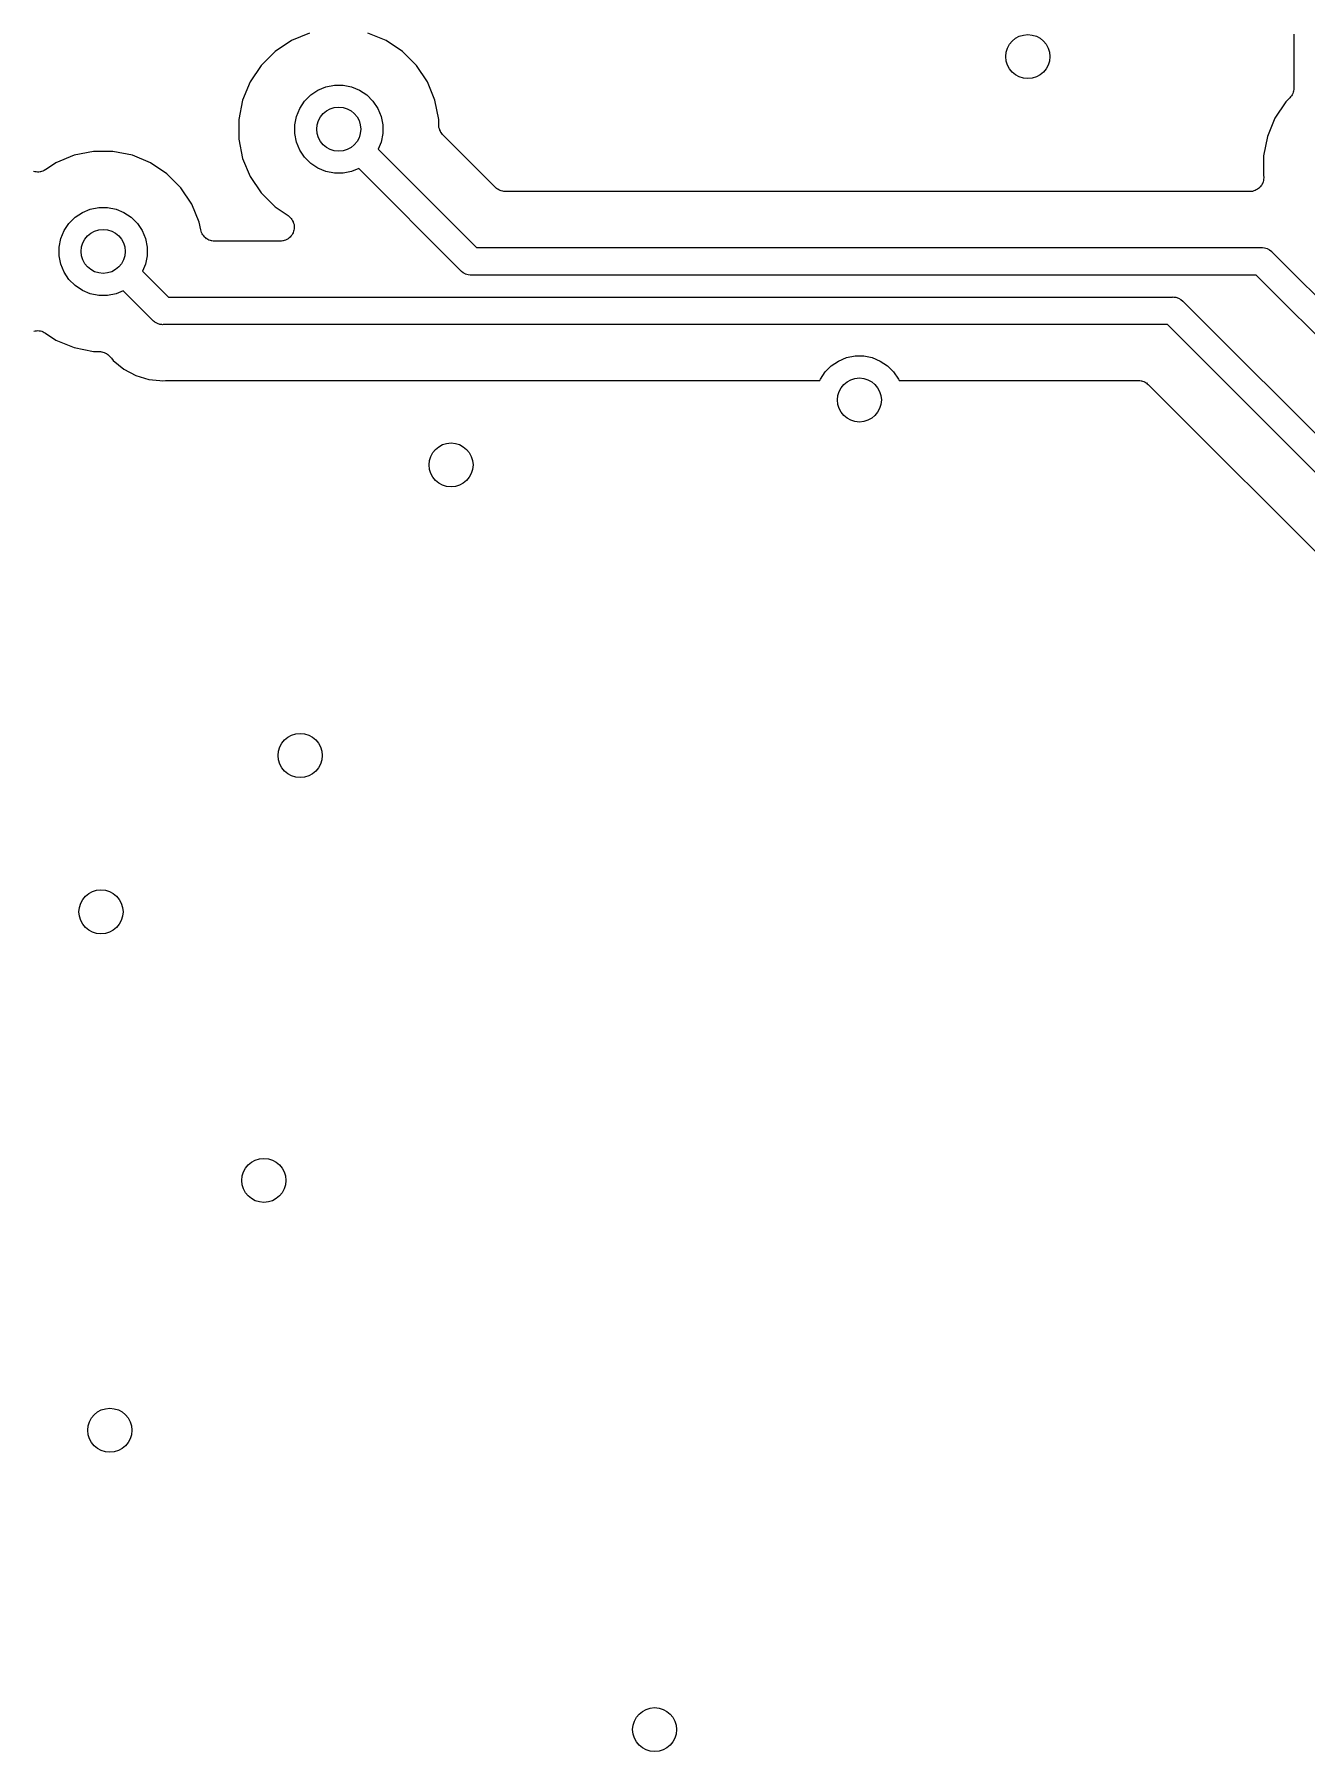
# Model space of a CAD drawing. Extents: x 103 to 213, y -152 to -90.
# Drawn here: x 179.78 to 191.34, y -122 to -106.4 of the extents above; entities that cross this region are included whole.
import ezdxf

# ---------------------------------------------------------------- set-up
doc = ezdxf.new("R2010")
doc.units = 0
doc.layers.add('BLACK', color=7, linetype='CONTINUOUS')

msp = doc.modelspace()

# ---------------------------------------------------------------- linework, layer by layer
at = {"layer": 'BLACK', "linetype": 'CONTINUOUS'}
for p, q in [((182.285, -106.387), (182.12, -106.455)), ((182.98, -106.455), (182.815, -106.387)), ((191.226, -106.396), (191.226, -106.402)), ((191.226, -106.402), (191.227, -106.408)), ((181.971, -106.555), (181.845, -106.681)), ((182.12, -106.455), (181.971, -106.555)), ((183.129, -106.555), (182.98, -106.455)), ((183.255, -106.681), (183.129, -106.555)), ((191.227, -106.408), (191.227, -106.886)), ((181.845, -106.681), (181.745, -106.83)), ((183.355, -106.83), (183.255, -106.681)), ((181.745, -106.83), (181.677, -106.995)), ((182.433, -106.875), (182.511, -106.86)), ((182.511, -106.86), (182.589, -106.86)), ((182.589, -106.86), (182.667, -106.875)), ((183.423, -106.995), (183.355, -106.83)), ((181.677, -106.995), (181.642, -107.171)), ((182.196, -107.071), (182.239, -107.005)), ((182.239, -107.005), (182.295, -106.949)), ((182.295, -106.949), (182.361, -106.906)), ((182.361, -106.906), (182.433, -106.875)), ((182.667, -106.875), (182.739, -106.906)), ((182.739, -106.906), (182.805, -106.949)), ((182.805, -106.949), (182.861, -107.005)), ((182.861, -107.005), (182.904, -107.071)), ((183.458, -107.171), (183.423, -106.995)), ((191.155, -107.011), (191.055, -107.16)), ((191.19, -106.976), (191.155, -107.011)), ((191.197, -106.967), (191.19, -106.976)), ((191.205, -106.958), (191.197, -106.967)), ((191.206, -106.957), (191.205, -106.957)), ((191.205, -106.957), (191.205, -106.958)), ((191.211, -106.947), (191.206, -106.957)), ((191.217, -106.936), (191.211, -106.947)), ((191.221, -106.924), (191.217, -106.935)), ((191.217, -106.935), (191.217, -106.936)), ((191.217, -106.936), (191.217, -106.936)), ((191.224, -106.913), (191.221, -106.924)), ((191.226, -106.9), (191.224, -106.911)), ((191.224, -106.911), (191.224, -106.912)), ((191.224, -106.912), (191.224, -106.913)), ((191.227, -106.888), (191.226, -106.9)), ((191.227, -106.886), (191.227, -106.887)), ((191.227, -106.887), (191.227, -106.887)), ((191.227, -106.887), (191.227, -106.887)), ((191.227, -106.887), (191.227, -106.888)), ((181.642, -107.171), (181.642, -107.349)), ((182.15, -107.221), (182.165, -107.143)), ((182.165, -107.143), (182.196, -107.071)), ((182.904, -107.071), (182.935, -107.143)), ((182.935, -107.143), (182.95, -107.221)), ((183.458, -107.22), (183.458, -107.171)), ((191.055, -107.16), (190.987, -107.325)), ((182.15, -107.299), (182.15, -107.221)), ((182.165, -107.377), (182.15, -107.299)), ((182.95, -107.299), (182.935, -107.377)), ((182.95, -107.221), (182.95, -107.299)), ((183.459, -107.232), (183.458, -107.22)), ((183.46, -107.244), (183.459, -107.232)), ((183.46, -107.245), (183.46, -107.244)), ((183.46, -107.244), (183.46, -107.244)), ((183.464, -107.256), (183.46, -107.245)), ((183.467, -107.267), (183.464, -107.256)), ((183.467, -107.268), (183.467, -107.267)), ((183.468, -107.269), (183.467, -107.268)), ((183.473, -107.279), (183.468, -107.269)), ((183.478, -107.289), (183.473, -107.279)), ((183.479, -107.29), (183.478, -107.289)), ((183.487, -107.3), (183.479, -107.29)), ((183.479, -107.29), (183.479, -107.29)), ((183.494, -107.309), (183.487, -107.3)), ((183.495, -107.31), (183.494, -107.309)), ((183.975, -107.79), (183.495, -107.31)), ((183.495, -107.31), (183.495, -107.31)), ((183.495, -107.31), (183.495, -107.31)), ((183.495, -107.31), (183.495, -107.31)), ((190.987, -107.325), (190.952, -107.501)), ((180.145, -107.497), (179.98, -107.565)), ((180.321, -107.462), (180.145, -107.497)), ((180.499, -107.462), (180.321, -107.462)), ((180.675, -107.497), (180.499, -107.462)), ((180.84, -107.565), (180.675, -107.497)), ((181.642, -107.349), (181.677, -107.525)), ((182.196, -107.449), (182.165, -107.377)), ((182.239, -107.515), (182.196, -107.449)), ((182.935, -107.377), (182.908, -107.441)), ((182.908, -107.441), (183.802, -108.335)), ((179.789, -107.647), (179.777, -107.643)), ((179.802, -107.648), (179.789, -107.647)), ((179.789, -107.647), (179.789, -107.647)), ((179.789, -107.647), (179.789, -107.647)), ((179.814, -107.65), (179.802, -107.648)), ((179.826, -107.649), (179.814, -107.65)), ((179.814, -107.65), (179.814, -107.65)), ((179.814, -107.65), (179.814, -107.65)), ((179.838, -107.648), (179.826, -107.649)), ((179.839, -107.648), (179.838, -107.648)), ((179.85, -107.644), (179.839, -107.648)), ((179.839, -107.648), (179.839, -107.648)), ((179.862, -107.641), (179.85, -107.644)), ((179.863, -107.641), (179.862, -107.641)), ((179.862, -107.641), (179.862, -107.641)), ((179.873, -107.635), (179.863, -107.641)), ((179.884, -107.629), (179.873, -107.635)), ((179.885, -107.629), (179.884, -107.629)), ((179.886, -107.628), (179.885, -107.629)), ((179.885, -107.629), (179.885, -107.629)), ((179.885, -107.629), (179.885, -107.629)), ((179.98, -107.565), (179.886, -107.628)), ((180.989, -107.665), (180.84, -107.565)), ((181.677, -107.525), (181.745, -107.69)), ((182.295, -107.571), (182.239, -107.515)), ((182.361, -107.614), (182.295, -107.571)), ((182.433, -107.645), (182.361, -107.614)), ((182.511, -107.66), (182.433, -107.645)), ((182.667, -107.645), (182.589, -107.66)), ((182.731, -107.618), (182.667, -107.645)), ((183.657, -108.544), (182.731, -107.618)), ((190.952, -107.501), (190.952, -107.683)), ((181.115, -107.791), (180.989, -107.665)), ((181.215, -107.94), (181.115, -107.791)), ((181.745, -107.69), (181.845, -107.839)), ((182.589, -107.66), (182.511, -107.66)), ((183.984, -107.797), (183.975, -107.79)), ((183.993, -107.805), (183.984, -107.797)), ((183.994, -107.805), (183.993, -107.805)), ((183.994, -107.806), (183.994, -107.805)), ((184.004, -107.811), (183.994, -107.806)), ((190.896, -107.806), (190.886, -107.812)), ((190.897, -107.806), (190.896, -107.806)), ((190.906, -107.798), (190.897, -107.806)), ((190.897, -107.806), (190.897, -107.806)), ((190.916, -107.791), (190.906, -107.798)), ((190.924, -107.781), (190.916, -107.79)), ((190.916, -107.79), (190.916, -107.79)), ((190.916, -107.79), (190.916, -107.791)), ((190.931, -107.772), (190.924, -107.781)), ((190.932, -107.771), (190.931, -107.772)), ((190.938, -107.76), (190.932, -107.771)), ((190.932, -107.771), (190.932, -107.771)), ((190.943, -107.75), (190.938, -107.76)), ((190.944, -107.749), (190.943, -107.75)), ((190.943, -107.75), (190.943, -107.75)), ((190.947, -107.738), (190.944, -107.749)), ((190.951, -107.726), (190.947, -107.738)), ((190.952, -107.714), (190.951, -107.726)), ((190.951, -107.726), (190.951, -107.726)), ((190.951, -107.726), (190.951, -107.726)), ((190.952, -107.683), (190.953, -107.689)), ((190.954, -107.702), (190.952, -107.714)), ((190.953, -107.689), (190.954, -107.701)), ((190.954, -107.701), (190.954, -107.701)), ((190.954, -107.701), (190.954, -107.702)), ((181.283, -108.105), (181.215, -107.94)), ((181.845, -107.839), (181.971, -107.965)), ((181.971, -107.965), (182.09, -108.044)), ((184.015, -107.817), (184.004, -107.811)), ((184.016, -107.817), (184.015, -107.817)), ((184.015, -107.817), (184.015, -107.817)), ((184.027, -107.821), (184.016, -107.817)), ((184.038, -107.824), (184.027, -107.821)), ((184.039, -107.824), (184.038, -107.824)), ((184.04, -107.824), (184.039, -107.824)), ((184.051, -107.826), (184.04, -107.824)), ((184.063, -107.827), (184.051, -107.826)), ((184.064, -107.827), (184.063, -107.827)), ((184.065, -107.827), (184.064, -107.827)), ((184.064, -107.827), (184.064, -107.827)), ((184.064, -107.827), (184.064, -107.827)), ((190.827, -107.827), (184.065, -107.827)), ((190.838, -107.826), (190.827, -107.827)), ((190.851, -107.825), (190.838, -107.826)), ((190.863, -107.821), (190.851, -107.825)), ((190.851, -107.825), (190.851, -107.825)), ((190.851, -107.825), (190.851, -107.825)), ((190.874, -107.818), (190.863, -107.821)), ((190.875, -107.818), (190.874, -107.818)), ((190.886, -107.812), (190.875, -107.817)), ((190.875, -107.817), (190.875, -107.818)), ((180.056, -108.181), (180.099, -108.115)), ((180.099, -108.115), (180.155, -108.059)), ((180.155, -108.059), (180.221, -108.016)), ((180.221, -108.016), (180.293, -107.985)), ((180.293, -107.985), (180.371, -107.97)), ((180.371, -107.97), (180.449, -107.97)), ((180.449, -107.97), (180.527, -107.985)), ((180.527, -107.985), (180.599, -108.016)), ((180.599, -108.016), (180.665, -108.059)), ((180.665, -108.059), (180.721, -108.115)), ((180.721, -108.115), (180.764, -108.181)), ((181.297, -108.175), (181.283, -108.105)), ((182.09, -108.044), (182.091, -108.045)), ((182.091, -108.045), (182.091, -108.045)), ((182.091, -108.045), (182.091, -108.045)), ((182.091, -108.045), (182.091, -108.045)), ((182.091, -108.045), (182.101, -108.054)), ((182.101, -108.054), (182.11, -108.061)), ((182.11, -108.061), (182.11, -108.061)), ((182.11, -108.061), (182.11, -108.061)), ((182.11, -108.061), (182.118, -108.071)), ((182.118, -108.071), (182.125, -108.08)), ((182.125, -108.08), (182.125, -108.081)), ((182.125, -108.081), (182.125, -108.081)), ((182.125, -108.081), (182.131, -108.092)), ((182.131, -108.092), (182.137, -108.102)), ((182.137, -108.102), (182.137, -108.103)), ((182.137, -108.103), (182.137, -108.103)), ((182.137, -108.103), (182.14, -108.114)), ((182.14, -108.114), (182.144, -108.126)), ((180.01, -108.331), (180.025, -108.253)), ((180.025, -108.253), (180.056, -108.181)), ((180.764, -108.181), (180.795, -108.253)), ((180.795, -108.253), (180.81, -108.331)), ((181.3, -108.186), (181.297, -108.175)), ((181.304, -108.198), (181.3, -108.186)), ((181.31, -108.209), (181.304, -108.198)), ((181.304, -108.198), (181.304, -108.198)), ((181.304, -108.198), (181.304, -108.198)), ((181.315, -108.22), (181.31, -108.209)), ((181.316, -108.22), (181.315, -108.22)), ((181.323, -108.23), (181.316, -108.22)), ((181.316, -108.22), (181.316, -108.22)), ((181.331, -108.239), (181.323, -108.23)), ((181.331, -108.24), (181.331, -108.239)), ((181.331, -108.239), (181.331, -108.239)), ((181.341, -108.247), (181.331, -108.24)), ((181.35, -108.255), (181.341, -108.247)), ((181.351, -108.255), (181.35, -108.255)), ((181.35, -108.255), (181.35, -108.255)), ((181.361, -108.261), (181.351, -108.255)), ((181.371, -108.267), (181.361, -108.261)), ((181.372, -108.267), (181.371, -108.267)), ((181.384, -108.271), (181.372, -108.267)), ((181.372, -108.267), (181.372, -108.267)), ((181.395, -108.274), (181.384, -108.271)), ((181.396, -108.274), (181.395, -108.274)), ((181.408, -108.276), (181.396, -108.274)), ((181.396, -108.274), (181.396, -108.274)), ((181.42, -108.277), (181.408, -108.276)), ((181.421, -108.277), (181.42, -108.277)), ((181.422, -108.277), (181.421, -108.277)), ((181.421, -108.277), (181.421, -108.277)), ((181.421, -108.277), (181.421, -108.277)), ((182.019, -108.277), (181.422, -108.277)), ((182.031, -108.276), (182.019, -108.277)), ((182.043, -108.275), (182.031, -108.276)), ((182.044, -108.275), (182.043, -108.275)), ((182.055, -108.271), (182.044, -108.275)), ((182.044, -108.275), (182.044, -108.275)), ((182.067, -108.268), (182.055, -108.271)), ((182.078, -108.262), (182.067, -108.267)), ((182.067, -108.267), (182.067, -108.267)), ((182.067, -108.267), (182.067, -108.268)), ((182.089, -108.256), (182.078, -108.262)), ((182.099, -108.248), (182.089, -108.256)), ((182.089, -108.256), (182.089, -108.256)), ((182.089, -108.256), (182.089, -108.256)), ((182.108, -108.24), (182.099, -108.248)), ((182.109, -108.24), (182.108, -108.24)), ((182.108, -108.24), (182.108, -108.24)), ((182.116, -108.231), (182.109, -108.24)), ((182.124, -108.221), (182.116, -108.231)), ((182.13, -108.21), (182.124, -108.221)), ((182.124, -108.221), (182.124, -108.221)), ((182.124, -108.221), (182.124, -108.221)), ((182.136, -108.2), (182.13, -108.21)), ((182.14, -108.187), (182.136, -108.199)), ((182.136, -108.199), (182.136, -108.199)), ((182.136, -108.199), (182.136, -108.2)), ((182.143, -108.176), (182.14, -108.187)), ((182.145, -108.164), (182.143, -108.176)), ((182.143, -108.176), (182.143, -108.176)), ((182.143, -108.176), (182.143, -108.176)), ((182.144, -108.126), (182.144, -108.126)), ((182.144, -108.126), (182.144, -108.127)), ((182.144, -108.127), (182.145, -108.139)), ((182.145, -108.139), (182.146, -108.151)), ((182.146, -108.151), (182.145, -108.164)), ((182.146, -108.151), (182.146, -108.151)), ((182.146, -108.151), (182.146, -108.151)), ((180.01, -108.409), (180.01, -108.331)), ((180.025, -108.487), (180.01, -108.409)), ((180.81, -108.409), (180.795, -108.487)), ((180.81, -108.331), (180.81, -108.409)), ((183.802, -108.335), (190.931, -108.335)), ((190.931, -108.335), (190.937, -108.334)), ((190.937, -108.334), (190.943, -108.335)), ((190.943, -108.335), (190.943, -108.335)), ((190.943, -108.335), (190.961, -108.337)), ((190.961, -108.337), (190.985, -108.344)), ((190.985, -108.344), (191.007, -108.356)), ((191.007, -108.356), (191.026, -108.371)), ((191.026, -108.371), (191.03, -108.376)), ((191.03, -108.376), (199.149, -116.495)), ((180.056, -108.559), (180.025, -108.487)), ((180.099, -108.625), (180.056, -108.559)), ((180.795, -108.487), (180.768, -108.551)), ((180.768, -108.551), (181.002, -108.785)), ((183.661, -108.549), (183.657, -108.544)), ((183.666, -108.553), (183.661, -108.549)), ((183.68, -108.564), (183.666, -108.553)), ((183.7, -108.575), (183.68, -108.564)), ((183.702, -108.576), (183.7, -108.575)), ((183.725, -108.583), (183.702, -108.576)), ((183.744, -108.585), (183.725, -108.583)), ((183.75, -108.586), (183.744, -108.585)), ((183.744, -108.585), (183.744, -108.585)), ((183.756, -108.585), (183.75, -108.586)), ((190.885, -108.585), (183.756, -108.585)), ((199.004, -116.704), (190.885, -108.585)), ((180.155, -108.681), (180.099, -108.625)), ((180.221, -108.724), (180.155, -108.681)), ((180.293, -108.755), (180.221, -108.724)), ((180.591, -108.728), (180.527, -108.755)), ((180.857, -108.994), (180.591, -108.728)), ((180.371, -108.77), (180.293, -108.755)), ((180.449, -108.77), (180.371, -108.77)), ((180.527, -108.755), (180.449, -108.77)), ((181.002, -108.785), (190.124, -108.785)), ((190.124, -108.785), (190.13, -108.784)), ((190.13, -108.784), (190.136, -108.785)), ((190.136, -108.785), (190.136, -108.785)), ((190.136, -108.785), (190.155, -108.787)), ((190.155, -108.787), (190.178, -108.794)), ((190.178, -108.794), (190.2, -108.806)), ((190.2, -108.806), (190.219, -108.821)), ((190.219, -108.821), (190.223, -108.826)), ((190.223, -108.826), (198.749, -117.352)), ((180.861, -108.999), (180.857, -108.994)), ((180.866, -109.003), (180.861, -108.999)), ((180.877, -109.011), (180.866, -109.003)), ((180.866, -109.003), (180.866, -109.003)), ((180.88, -109.014), (180.877, -109.011)), ((180.902, -109.026), (180.88, -109.014)), ((180.925, -109.033), (180.902, -109.026)), ((180.944, -109.035), (180.925, -109.033)), ((180.95, -109.036), (180.944, -109.035)), ((180.944, -109.035), (180.944, -109.035)), ((180.956, -109.035), (180.95, -109.036)), ((190.078, -109.035), (180.956, -109.035)), ((198.572, -117.529), (190.078, -109.035)), ((179.779, -109.096), (179.791, -109.093)), ((179.791, -109.092), (179.803, -109.091)), ((179.791, -109.093), (179.791, -109.092)), ((179.791, -109.093), (179.791, -109.093)), ((179.803, -109.091), (179.815, -109.09)), ((179.815, -109.09), (179.816, -109.09)), ((179.816, -109.09), (179.816, -109.09)), ((179.816, -109.09), (179.828, -109.091)), ((179.828, -109.091), (179.84, -109.093)), ((179.84, -109.093), (179.84, -109.093)), ((179.84, -109.093), (179.841, -109.093)), ((179.841, -109.093), (179.852, -109.096)), ((179.852, -109.096), (179.864, -109.1)), ((179.864, -109.1), (179.864, -109.1)), ((179.864, -109.1), (179.864, -109.1)), ((179.864, -109.1), (179.875, -109.106)), ((179.875, -109.106), (179.886, -109.112)), ((179.886, -109.112), (179.98, -109.175)), ((179.98, -109.175), (180.145, -109.243)), ((180.145, -109.243), (180.321, -109.278)), ((180.321, -109.278), (180.37, -109.278)), ((180.37, -109.278), (180.371, -109.278)), ((180.371, -109.278), (180.371, -109.278)), ((180.371, -109.278), (180.371, -109.278)), ((180.371, -109.278), (180.372, -109.278)), ((180.372, -109.278), (180.384, -109.279)), ((180.384, -109.279), (180.395, -109.281)), ((180.395, -109.281), (180.396, -109.281)), ((180.396, -109.281), (180.397, -109.281)), ((180.397, -109.281), (180.408, -109.284)), ((180.408, -109.284), (180.419, -109.288)), ((180.419, -109.288), (180.42, -109.288)), ((180.42, -109.288), (180.42, -109.288)), ((180.42, -109.288), (180.431, -109.294)), ((180.431, -109.294), (180.441, -109.299)), ((180.441, -109.299), (180.441, -109.3)), ((180.441, -109.3), (180.442, -109.3)), ((180.442, -109.3), (180.451, -109.308)), ((180.451, -109.308), (180.46, -109.315)), ((180.46, -109.315), (180.476, -109.331)), ((180.476, -109.331), (180.477, -109.332)), ((180.477, -109.332), (180.481, -109.337)), ((180.481, -109.337), (180.484, -109.34)), ((180.484, -109.34), (180.5, -109.36)), ((180.5, -109.36), (180.597, -109.439)), ((187.025, -109.409), (187.091, -109.366)), ((187.091, -109.366), (187.163, -109.335)), ((187.163, -109.335), (187.241, -109.32)), ((187.241, -109.32), (187.319, -109.32)), ((187.319, -109.32), (187.397, -109.335)), ((187.397, -109.335), (187.469, -109.366)), ((187.469, -109.366), (187.535, -109.409)), ((180.597, -109.439), (180.707, -109.498)), ((180.707, -109.498), (180.826, -109.534)), ((186.926, -109.531), (186.969, -109.465)), ((186.969, -109.465), (187.025, -109.409)), ((187.535, -109.409), (187.591, -109.465)), ((187.591, -109.465), (187.634, -109.531)), ((180.826, -109.534), (180.925, -109.544)), ((180.925, -109.544), (180.925, -109.544)), ((180.925, -109.544), (180.95, -109.546)), ((180.95, -109.546), (180.975, -109.544)), ((180.975, -109.544), (180.977, -109.543)), ((180.977, -109.543), (180.982, -109.544)), ((180.982, -109.544), (180.987, -109.543)), ((180.987, -109.543), (186.92, -109.543)), ((186.92, -109.543), (186.926, -109.531)), ((187.634, -109.531), (187.64, -109.543)), ((187.64, -109.543), (189.815, -109.543)), ((189.815, -109.543), (189.816, -109.543)), ((189.816, -109.543), (189.816, -109.543)), ((189.816, -109.543), (189.816, -109.543)), ((189.816, -109.543), (189.817, -109.543)), ((189.817, -109.543), (189.829, -109.544)), ((189.829, -109.544), (189.84, -109.546)), ((189.84, -109.546), (189.841, -109.546)), ((189.841, -109.546), (189.842, -109.546)), ((189.842, -109.546), (189.853, -109.549)), ((189.853, -109.549), (189.864, -109.553)), ((189.864, -109.553), (189.865, -109.553)), ((189.865, -109.553), (189.865, -109.553)), ((189.865, -109.553), (189.876, -109.559)), ((189.876, -109.559), (189.886, -109.564)), ((189.886, -109.564), (189.886, -109.565)), ((189.886, -109.565), (189.887, -109.565)), ((189.887, -109.565), (189.896, -109.573)), ((189.896, -109.573), (189.905, -109.58)), ((189.905, -109.58), (197.985, -117.66))]:
    msp.add_line(p, q, dxfattribs=at)
at = {"layer": 'BLACK'}
for centre in [(188.81, -106.6), (182.55, -107.26), (180.41, -108.37), (187.28, -109.72), (183.57, -110.31), (182.2, -112.95), (180.39, -114.37), (181.87, -116.81), (180.47, -119.08), (185.42, -121.8)]:
    msp.add_circle(centre, 0.2, dxfattribs=at)

doc.saveas('drawing.dxf')
